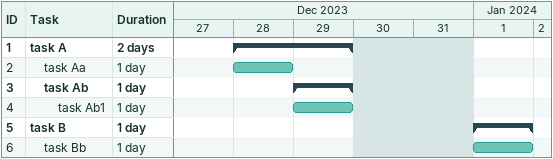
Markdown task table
| ID | Level | Task | Duration | Start | Finish |
|---|---|---|---|---|---|
| 1 | 1 | **task A** | 2d | 2023-12-28 | 2023-12-29 |
| 2 | 2 | task Aa | 1d | 2023-12-28 | 2023-12-28 |
| 3 | 2 | **task Ab** | 1d | 2023-12-29 | 2023-12-29 |
| 4 | 3 | task Ab1 | 1d | 2023-12-29 | 2023-12-29 |
| 5 | 1 | **task B** | 1d | 2024-01-01 | 2024-01-01 |
| 6 | 2 | task Bb | 1d | 2024-01-01 | 2024-01-01 |
